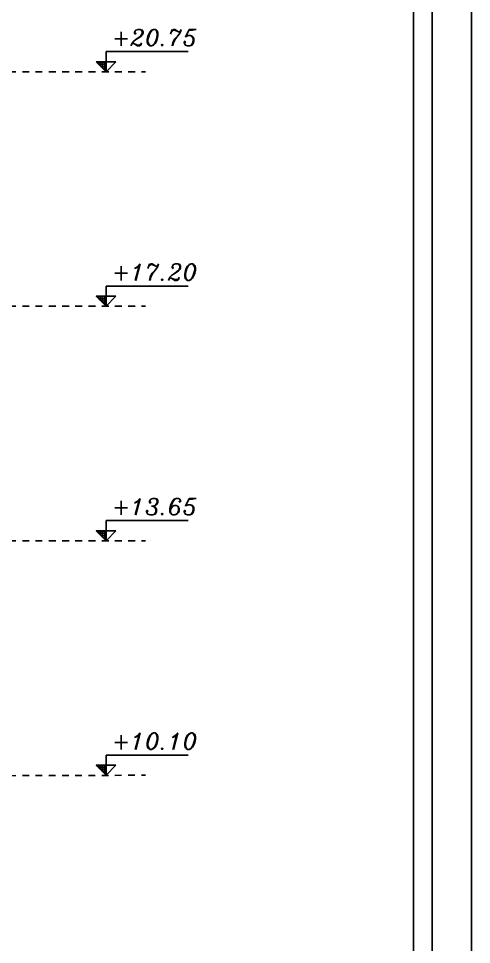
# Model space of a CAD drawing. Header units: millimetres. Extents: x 844 to 2732, y 457 to 943.
# Drawn here: x 2538.04 to 2544.89, y 471.3 to 485.32 of the extents above; entities that cross this region are included whole.
import ezdxf

# ---------------------------------------------------------------- set-up
doc = ezdxf.new("R2010")
doc.units = ezdxf.units.MM
doc.header["$LTSCALE"] = 0.01
doc.linetypes.add('ACAD_ISO03W100', pattern=[30, 12, -18])
doc.layers.add('00-Arm', color=7, linetype='Continuous')
doc.layers.add('05-Dim', color=5, linetype='Continuous')
doc.styles.get("Standard").update_dxf_attribs({"font": 'italic.shx'})

msp = doc.modelspace()

# ---------------------------------------------------------------- hatches: boundary and pattern name
at = {"layer": '05-Dim'}
h = msp.add_hatch(dxfattribs=at)
h.set_pattern_fill('NET', color=3, scale=0.01, style=0)
h.set_pattern_definition([(0, (1758.992922, -224.00259), (0, 0.03175), []), (90, (1758.992922, -224.00259), (-0.03175, 2e-18), [])])
h.paths.add_polyline_path([(2539.364, 484.664), (2539.213, 484.664), (2539.364, 484.513)])
h = msp.add_hatch(dxfattribs=at)
h.set_pattern_fill('NET', color=3, scale=0.01, style=0)
h.set_pattern_definition([(0, (1758.992922, -227.55259), (0, 0.03175), []), (90, (1758.992922, -227.55259), (-0.03175, 2e-18), [])])
h.paths.add_polyline_path([(2539.364, 481.114), (2539.213, 481.114), (2539.364, 480.963)])
h = msp.add_hatch(dxfattribs=at)
h.set_pattern_fill('NET', color=3, scale=0.01, style=0)
h.set_pattern_definition([(0, (1758.992922, -231.10259), (0, 0.03175), []), (90, (1758.992922, -231.10259), (-0.03175, 2e-18), [])])
h.paths.add_polyline_path([(2539.364, 477.564), (2539.213, 477.564), (2539.364, 477.413)])
h = msp.add_hatch(dxfattribs=at)
h.set_pattern_fill('NET', color=3, scale=0.01, style=0)
h.set_pattern_definition([(0, (1758.992922, -234.65259), (0, 0.03175), []), (90, (1758.992922, -234.65259), (-0.03175, 2e-18), [])])
h.paths.add_polyline_path([(2539.364, 474.014), (2539.213, 474.014), (2539.364, 473.863)])

# ---------------------------------------------------------------- linework, layer by layer
at = {"layer": '00-Arm'}
for points in [[(2515.394, 498.821), (2515.394, 456.678), (2544.894, 456.678), (2544.894, 498.821)], [(2516.272, 497.416), (2516.272, 458.083), (2544.016, 458.083), (2544.016, 497.416)]]:
    msp.add_lwpolyline(points, close=True, dxfattribs=at)
at = {"layer": '00-Arm', "color": 4}
msp.add_lwpolyline([(2515.991, 497.697), (2515.991, 457.802), (2544.297, 457.802), (2544.297, 497.697)], close=True, dxfattribs=at)
at = {"layer": '05-Dim', "color": 4}
for p, q in [((2539.364, 484.817), (2540.606, 484.817)), ((2539.364, 484.513), (2539.364, 484.817)), ((2539.364, 484.513), (2539.213, 484.664)), ((2539.514, 484.664), (2539.213, 484.664)), ((2539.364, 484.513), (2539.514, 484.664)), ((2539.364, 481.267), (2540.606, 481.267)), ((2539.364, 480.963), (2539.364, 481.267)), ((2539.364, 480.963), (2539.213, 481.114)), ((2539.514, 481.114), (2539.213, 481.114)), ((2539.364, 480.963), (2539.514, 481.114)), ((2539.364, 477.717), (2540.606, 477.717)), ((2539.364, 477.413), (2539.364, 477.717)), ((2539.364, 477.413), (2539.213, 477.564)), ((2539.514, 477.564), (2539.213, 477.564)), ((2539.364, 477.413), (2539.514, 477.564)), ((2539.364, 474.167), (2540.606, 474.167)), ((2539.364, 473.863), (2539.364, 474.167)), ((2539.364, 473.863), (2539.213, 474.014)), ((2539.514, 474.014), (2539.213, 474.014)), ((2539.364, 473.863), (2539.514, 474.014))]:
    msp.add_line(p, q, dxfattribs=at)
at = {"layer": '05-Dim', "color": 5, "linetype": 'ACAD_ISO03W100', "ltscale": 0.5}
for p, q in [((2527.299, 484.513), (2539.96, 484.513)), ((2538.504, 484.513), (2539.96, 484.513)), ((2527.299, 480.963), (2539.96, 480.963)), ((2538.504, 480.963), (2539.96, 480.963)), ((2527.299, 477.413), (2539.96, 477.413)), ((2538.504, 477.413), (2539.96, 477.413)), ((2527.299, 473.823), (2539.96, 473.863))]:
    msp.add_line(p, q, dxfattribs=at)

# ---------------------------------------------------------------- texts
at = {"layer": '05-Dim', "color": 4, "char_height": 0.25, "width": 2.0432, "attachment_point": 1}
for s, insert in [('+20.75', (2539.452, 485.154)), ('+17.20', (2539.452, 481.604)), ('+13.65', (2539.452, 478.054)), ('+10.10', (2539.452, 474.504))]:
    msp.add_mtext(s, dxfattribs=dict(at, insert=insert))

doc.saveas('drawing.dxf')
